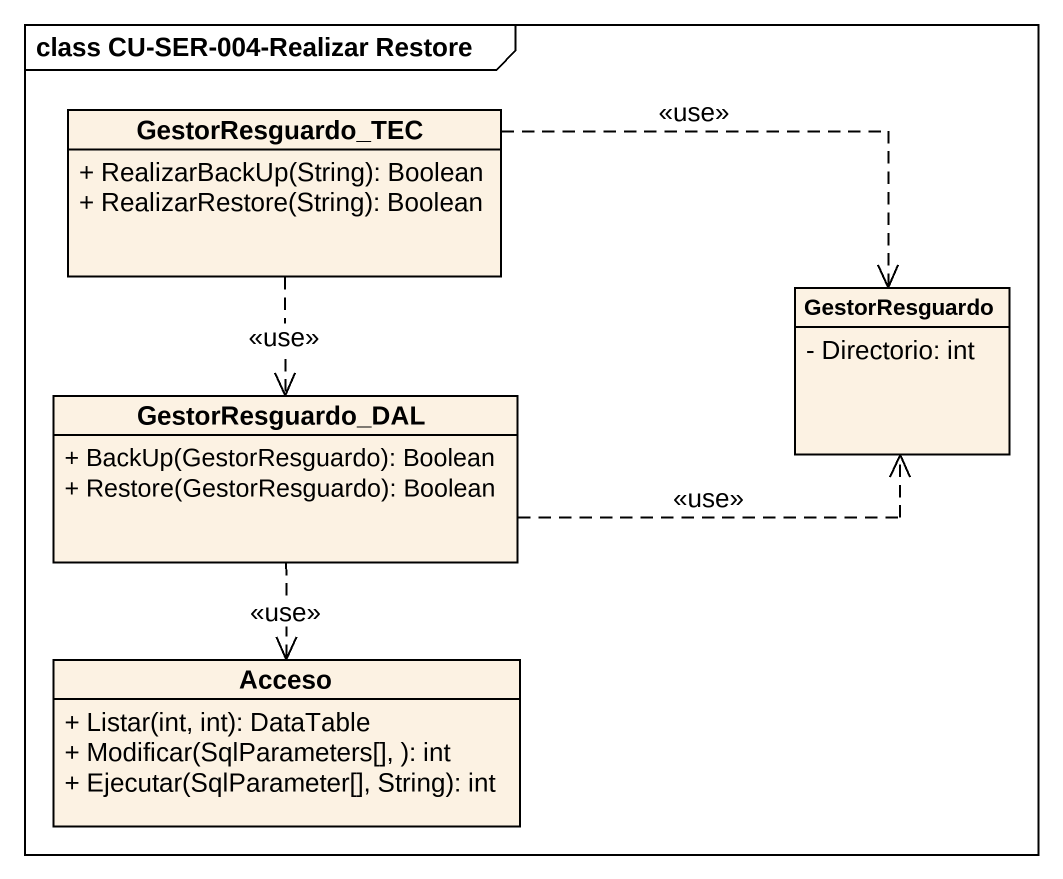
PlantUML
@startuml
mainframe class CU-SER-004-Realizar Restore
hide circle
hide empty members
skinparam classAttributeIconSize 0
class GestorResguardo_TEC {
  + RealizarBackUp(String): Boolean
  + RealizarRestore(String): Boolean
}
class GestorResguardo {
  - Directorio: int
}
class GestorResguardo_DAL {
  + BackUp(GestorResguardo): Boolean
  + Restore(GestorResguardo): Boolean
}
class Acceso {
  + Listar(int, int): DataTable
  + Modificar(SqlParameters[], ): int
  + Ejecutar(SqlParameter[], String): int
}
GestorResguardo_TEC .right.> GestorResguardo : <<use>>
GestorResguardo_TEC ..> GestorResguardo_DAL : <<use>>
GestorResguardo_DAL .right.> GestorResguardo : <<use>>
GestorResguardo_DAL ..> Acceso : <<use>>
@enduml
